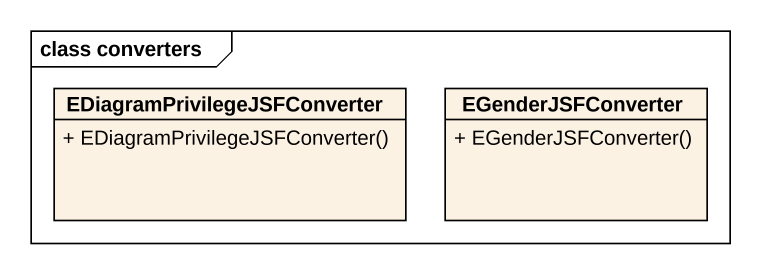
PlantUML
@startuml
mainframe class converters
hide circle
hide empty members
skinparam classAttributeIconSize 0
class "EDiagramPrivilegeJSFConverter" as EDiagramPrivilegeJSFConverte {
  + EDiagramPrivilegeJSFConverter()
}
class EGenderJSFConverter {
  + EGenderJSFConverter()
}
@enduml
